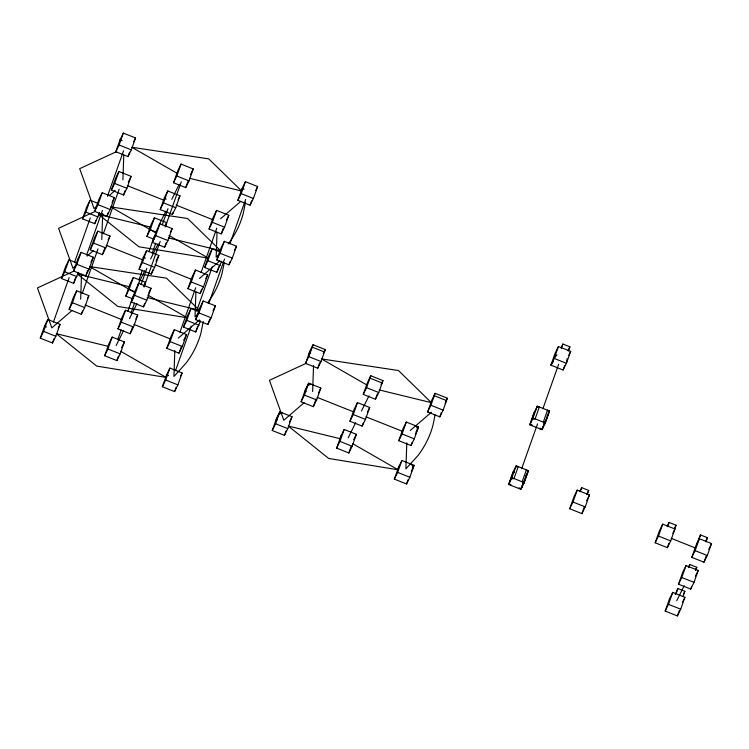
<?xml version="1.0" encoding="UTF-8"?>
<svg xmlns="http://www.w3.org/2000/svg" width="749" height="749" viewBox="0 0 749 749"><rect width="100%" height="100%" fill="white"/><g stroke="black" fill="none" stroke-linecap="round" stroke-linejoin="round"><path stroke-width="1.12" d="M80.667 299.188L81.529 274.274M101.789 239.54L102.688 213.493M122.911 179.891L123.772 154.977M174.817 350.457L173.918 376.504L185.977 363.218A267.824 151.691 19.5 0 0 200.957 333.015L203.26 321.499M195.901 291.941L195.04 316.855L198.335 313.653M217.023 232.293L216.161 257.207L219.457 254.005M312.642 391.549L313.541 365.503M406.791 442.818L405.892 468.865L417.951 455.589A267.824 151.691 19.5 0 0 432.931 425.385L435.075 414.937M567.077 358.79L566.431 363.302L563.108 370.015L550.899 365.147L555.121 353.219L558.445 346.506L570.654 351.375L566.431 363.302L554.223 358.434L550.899 365.147L553.436 361.449M224.223 262.927L222.069 273.366A267.824 151.691 19.5 0 1 207.754 302.708M245.503 202.211L243.191 213.727A267.824 151.691 19.5 0 1 228.23 243.931M324.617 350.935L324.439 351.983L312.23 347.124L308.897 353.837L310.545 353.125M370.128 377.093L369.95 378.142L382.159 383.001L382.336 381.962M434.495 394.695L434.317 395.734L446.526 400.593L445.103 403.477M40.277 338.136L44.509 326.208L47.833 319.495L60.042 324.354L55.819 336.282L52.486 342.995L40.277 338.136L43.611 331.423L47.833 319.495M78.476 272.299L73.608 283.347L61.399 278.488L65.631 266.56L68.955 259.847L77.091 263.086M99.598 212.65L94.73 223.698L82.521 218.839L86.753 206.911L90.077 200.198L98.213 203.438M61.399 278.488L64.732 271.775L68.955 259.847M82.521 218.839L85.854 212.126L90.077 200.198M53.422 322.023L69.17 277.561M74.544 262.375L90.292 217.912M73.552 271.007L77.774 259.079L81.098 252.366L93.307 257.225L89.084 269.163L85.76 275.866L73.552 271.007L76.875 264.294L81.098 252.366M94.674 211.368L98.896 199.431L102.22 192.718L114.428 197.586L110.206 209.514L106.882 216.227L94.674 211.368L97.997 204.655L102.22 192.718M115.795 151.719L120.018 139.791L123.342 133.079L135.55 137.938L131.328 149.866L128.004 156.578L115.795 151.719L119.119 145.006L123.342 133.079M52.486 342.995L54.022 338.66M73.608 283.347L75.527 277.926M94.73 223.698L95.881 220.449M86.687 254.903L102.435 210.441M107.425 196.341L123.557 150.792M69.123 309.431L73.346 297.503L76.67 290.79L88.888 295.649L84.656 307.586L81.332 314.29L69.123 309.431L72.447 302.718L76.67 290.79M90.245 249.782L94.468 237.854L97.791 231.141L110.009 236.01L105.778 247.938L102.454 254.651L90.245 249.782L93.569 243.079L97.791 231.141M111.367 190.143L115.589 178.215L118.913 171.502L131.131 176.361L126.899 188.289L123.576 195.002L111.367 190.143L114.691 183.43L118.913 171.502M85.76 275.866L87.68 270.445M106.882 216.227L108.034 212.969M128.004 156.578L129.54 152.244M82.268 293.327L98.016 248.865M103.39 233.679L119.138 189.216M81.332 314.29L82.484 311.041M102.454 254.651L104.757 248.144M123.576 195.002L125.111 190.667M104.654 355.728L108.877 343.8L112.2 337.087L124.409 341.947L120.186 353.874L116.863 360.587L104.654 355.728L107.978 349.015L112.2 337.087M132.901 298.917L125.776 296.08L129.998 284.152L133.322 277.439L145.531 282.298L143.995 286.642M154.022 239.268L146.898 236.431L151.12 224.503L154.444 217.79L166.653 222.659L165.117 226.994M125.776 296.08L129.1 289.367L133.322 277.439M146.898 236.431L150.221 229.728L154.444 217.79M117.958 328.877L122.181 316.949L125.514 310.236L137.722 315.095L133.5 327.023L130.167 333.736L117.958 328.877L121.282 322.164L125.514 310.236M139.08 269.228L143.302 257.3L146.635 250.587L158.844 255.456L154.622 267.384L151.289 274.097L139.08 269.228L142.404 262.515L146.635 250.587M160.202 209.589L164.424 197.661L167.757 190.948L179.966 195.807L175.743 207.735L172.41 214.448L160.202 209.589L163.525 202.876L167.757 190.948M117.799 339.615L121.254 329.86M127.779 311.425L133.547 295.153M138.921 279.976L142.376 270.211M148.901 251.776L154.668 235.514M131.262 302.025L135.494 290.097L138.818 283.384L151.026 288.253L146.804 300.18L143.471 306.893L131.262 302.025L134.595 295.312L138.818 283.384M152.384 242.386L156.616 230.458L159.94 223.745L172.148 228.604L167.926 240.532L164.593 247.245L152.384 242.386L155.717 235.673L159.94 223.745M173.506 182.737L177.738 170.809L181.061 164.097L193.27 168.956L189.048 180.883L185.715 187.596L173.506 182.737L176.839 176.024L181.061 164.097M131.103 312.773L134.558 303.008M141.093 284.573L146.851 268.311M152.225 253.125L155.68 243.359M162.215 224.925L167.973 208.662M116.863 360.587L118.398 356.252M144.023 287.007L160.155 241.459M165.529 226.273L181.277 181.81M130.167 333.736L132.47 327.229M151.289 274.097L152.824 269.752M172.41 214.448L173.178 212.276M143.471 306.893L144.632 303.635M164.593 247.245L166.138 242.91M185.715 187.596L188.027 181.089M166.793 348.322L171.025 336.395L174.348 329.682L186.557 334.541L182.335 346.469L179.002 353.182L166.793 348.322L170.126 341.61L174.348 329.682M187.915 288.674L192.147 276.746L195.47 270.033L207.679 274.902L203.456 286.83L200.123 293.542L187.915 288.674L191.248 281.961L195.47 270.033M209.037 229.035L213.268 217.107L216.592 210.394L228.801 215.253L224.578 227.181L221.245 233.894L209.037 229.035L212.37 222.322L216.592 210.394M179.938 332.219L195.686 287.756M201.06 272.57L216.807 228.108M162.374 386.746L166.596 374.818L169.92 368.105L182.129 372.965L177.906 384.892L174.583 391.605L162.374 386.746L165.698 380.033L169.92 368.105M200.563 320.909L195.704 331.966L183.496 327.098L187.718 315.17L191.042 308.457L199.187 311.696M221.685 261.27L216.826 272.318L204.617 267.459L208.84 255.521L212.164 248.818L220.309 252.057M183.496 327.098L186.819 320.385L191.042 308.457M204.617 267.459L207.941 260.746L212.164 248.818M179.002 353.182L181.314 346.675M200.123 293.542L201.659 289.198M221.245 233.894L223.174 228.473M175.519 370.643L191.257 326.18M196.641 310.994L212.379 266.532M195.639 319.626L199.861 307.699L203.194 300.986L215.403 305.845L211.171 317.773L207.847 324.486L195.639 319.626L198.962 312.913L203.194 300.986M216.761 259.978L220.983 248.05L224.316 241.337L236.525 246.196L232.293 258.124L228.969 264.837L216.761 259.978L220.084 253.265L224.316 241.337M237.882 200.329L242.105 188.402L245.438 181.689L257.647 186.548L253.415 198.476L250.091 205.189L237.882 200.329L241.206 193.617L245.438 181.689M174.583 391.605L176.118 387.27M195.704 331.966L197.624 326.536M216.826 272.318L218.745 266.897M208.784 303.514L224.531 259.051M229.906 243.865L245.653 199.403M207.847 324.486L209.767 319.065M228.969 264.837L230.121 261.588M250.091 205.189L251.627 200.854M272.252 430.497L276.475 418.569L279.808 411.856L292.016 416.716L287.794 428.653L284.461 435.366L272.252 430.497L275.585 423.784L279.808 411.856M305.517 363.377L309.749 351.45L313.073 344.737L325.281 349.596L321.059 361.524L317.726 368.236L305.517 363.377L308.85 356.664L313.073 344.737M284.461 435.366L285.996 431.021M301.098 401.801L305.32 389.873L308.644 383.16L320.853 388.019L316.63 399.947L313.307 406.66L301.098 401.801L304.422 395.088L308.644 383.16M317.726 368.236L319.654 362.816M313.307 406.66L315.994 399.067M336.629 448.099L340.851 436.161L344.175 429.449L356.384 434.317L352.161 446.245L348.837 452.958L336.629 448.099L339.952 441.386L344.175 429.449M349.933 421.247L354.155 409.319L357.488 402.606L369.697 407.465L365.465 419.393L362.142 426.106L349.933 421.247L353.256 414.534L357.488 402.606M363.237 394.395L367.469 382.467L370.792 375.755L383.001 380.614L378.779 392.542L375.446 399.254L363.237 394.395L366.57 387.682L370.792 375.755M348.837 452.958L351.141 446.451M362.142 426.106L363.293 422.857M375.446 399.254L377.374 393.834M398.768 440.693L402.99 428.765L406.323 422.052L418.532 426.911L414.309 438.839L410.976 445.552L398.768 440.693L402.101 433.98L406.323 422.052M394.349 479.117L398.571 467.189L401.895 460.476L414.103 465.335L409.881 477.263L406.557 483.976L394.349 479.117L397.672 472.404L401.895 460.476M410.976 445.552L412.128 442.294M427.613 411.987L431.836 400.06L435.16 393.347L447.368 398.206L443.146 410.143L439.822 416.856L427.613 411.987L430.937 405.275L435.16 393.347M406.557 483.976L408.093 479.641M439.822 416.856L441.32 412.605M508.655 484.444L512.878 472.516L516.201 465.803L528.41 470.662L524.188 482.59L520.864 489.303L508.655 484.444L511.979 477.731L524.188 482.59M529.777 424.795L534 412.868L537.323 406.155L549.532 411.014L545.309 422.942L541.986 429.654L529.777 424.795L533.101 418.082L545.309 422.942M534.552 411.753L530.329 423.681L531.809 425.61L532.071 424.861M516.201 465.803L511.427 478.845L514.011 478.545L518.242 466.608L515.649 466.917M537.323 406.155L532.548 419.206L535.132 418.897L539.364 406.969L536.771 407.278M558.445 346.506L554.223 358.434L556.956 354.764M510.949 484.509L510.687 485.249L509.208 483.32L513.43 471.393L514.423 472.685M561.432 348.21L562.911 344.034L569.895 346.815L568.416 350.991M521.8 468.331L537.539 423.868M542.922 408.692L558.66 364.229M519.094 487.749L518.823 488.498L521.416 488.189L522.212 485.951M540.216 428.1L539.945 428.849L542.538 428.54L543.858 424.814M520.864 489.303L522.783 483.882M541.986 429.654L543.137 426.406M563.108 370.015L564.643 365.671M522.474 485.202L522.736 484.453M544.12 424.065L544.383 423.316M544.916 421.827L545.178 421.088M521.95 487.103L524.937 478.686M545.281 421.228L544.139 424.458L547.791 415.246M523.308 484.36L526.669 474.894L525.302 477.637M525.218 479.238L523.635 483.714L522.156 481.785L526.378 469.857L527.362 471.14M525.48 478.489L526.013 477.001M526.275 476.252L527.858 471.786M569.699 508.749L573.921 496.821L577.245 490.108L589.463 494.967L585.231 506.895L581.907 513.608L569.699 508.749L573.022 502.036L577.245 490.108M580.232 491.803L581.711 487.636L588.695 490.417L587.216 494.583M581.907 513.608L584.211 507.101M655.16 542.782L659.382 530.854L662.715 524.141L674.924 529L670.701 540.928L667.368 547.641L655.16 542.782L658.493 536.069L662.715 524.141M667.602 526.594L669.082 522.428L676.066 525.208L674.587 529.374M667.368 547.641L668.904 543.306M665.178 611.062L669.4 599.134L672.724 592.422L684.932 597.281L680.71 609.209L677.386 615.921L665.178 611.062L668.501 604.349L672.724 592.422M678.482 584.211L682.704 572.283L686.037 565.57L698.246 570.429L694.023 582.366L690.69 589.079L678.482 584.211L681.805 577.498L686.037 565.57M675.233 594.491L677.892 588.527L684.876 591.307L683.032 596.522M676.047 593.742L677.892 588.527M691.786 557.368L696.018 545.431L699.341 538.718L711.55 543.587L707.328 555.515L703.994 562.227L691.786 557.368L695.119 550.655L699.341 538.718M696.71 544.017L700.484 534.926L707.468 537.707L705.989 541.883M688.687 567.639L689.792 564.512L696.776 567.293L695.671 570.42M698.639 540.141L700.484 534.926M677.386 615.921L679.306 610.501M690.69 589.079L691.458 586.907M703.994 562.227L706.307 555.721M340.009 438.549L341.516 434.823M397.728 469.567L399.236 465.841M133.65 141.776L135.55 137.938M112.05 202.38L114.428 197.586M128.276 182.11L131.131 176.361M58.141 328.193L60.042 324.354M90.929 262.028L93.307 257.225M108.109 239.839L110.009 236.01M87.455 298.533L88.888 295.649M158.442 226.189L165.922 211.087M171.746 199.337L179.236 184.235M165.229 225.533L166.653 222.659M178.065 199.646L179.966 195.807M190.415 174.714L193.27 168.956M137.32 285.837L144.8 270.735M150.624 258.985L158.114 243.884M144.108 285.182L145.531 282.298M155.989 261.204L158.844 255.456M170.248 232.433L172.148 228.604M116.198 345.486L123.679 330.375M129.502 318.634L136.992 303.532M121.563 347.705L124.409 341.947M135.822 318.934L137.722 315.095M148.648 293.046L151.026 288.253M226.423 220.047L228.801 215.253M205.778 278.731L207.679 274.902M255.746 190.386L257.647 186.548M183.702 340.299L186.557 334.541M234.624 250.035L236.525 246.196M180.706 375.848L182.129 372.965M213.025 310.638L215.403 305.845M289.357 422.09L292.016 416.716M323.287 353.622L325.281 349.596M318.484 392.813L320.853 388.019M348.173 437.847L355.653 422.745M361.477 410.995L368.957 395.893M353.725 439.682L356.384 434.317M367.319 412.259L369.697 407.465M381.007 384.64L383.001 380.614M416.154 431.705L418.532 426.911M415.311 434.092L417.689 429.299L416.088 425.938M412.203 469.174L414.103 465.335M445.945 401.089L447.368 398.206M411.36 471.552L413.261 467.722L411.66 464.361M560.992 347.92L562.911 344.034M567.967 350.701L569.895 346.815M568.753 355.204L570.654 351.375M547.154 415.807L549.532 411.014M526.032 475.456L528.41 470.662M579.792 491.513L581.711 487.636M586.776 494.293L588.695 490.417M586.607 500.725L589.463 494.967M667.162 526.304L669.082 522.428M674.624 528.111L676.066 525.208M672.78 533.325L674.924 529M688.35 567.424L689.792 564.512M706.026 540.619L707.468 537.707M676.721 600.82L684.202 585.718M683.434 594.219L684.876 591.307M695.334 570.204L696.776 567.293M682.564 602.074L684.932 597.281M695.39 576.187L698.246 570.429M708.694 549.335L711.55 543.587M96.705 206.321L94.065 208.597L79.694 168.656L116.619 151.598M109.026 195.704L115.187 190.396M75.583 265.97L72.943 268.245L58.572 228.295L95.498 211.237M87.024 256.111L93.185 250.803M72.063 310.451L51.821 327.884L37.45 287.944L74.376 270.885M220.581 218.783L240.822 201.35M199.459 278.431L219.7 260.989M178.337 338.08L199.459 319.879M304.038 402.812L283.796 420.255L269.425 380.314L306.35 363.256M410.312 430.441L431.433 412.25M277.214 419.852L275.632 420.957L278.965 414.244L282.251 412.83M311.088 384.134L307.802 385.548L304.478 392.251L306.116 391.549M189.497 178.281L241.655 191.014L208.746 158.872L131.777 147.253L177.288 173.412M150.671 227.116L98.512 214.383L138.958 246.796L208.391 258.133L168.946 235.467M168.375 237.92L220.534 250.653L187.625 218.511L110.655 206.902L156.167 233.061M129.549 286.764L77.39 274.031L117.836 306.444L187.269 317.782L147.825 295.106M147.253 297.568L199.412 310.301L166.503 278.16L89.534 266.55L135.045 292.709M379.228 389.939L431.387 402.672L398.477 370.53L321.508 358.921L367.019 385.07M108.427 346.403L56.269 333.67L96.715 366.092L166.147 377.43L120.636 351.272M340.402 438.774L288.243 426.041L328.689 458.454L398.122 469.792L352.61 443.633M120.018 139.791L122.05 140.597M242.105 188.402L244.146 189.216M119.119 145.006L131.328 149.866M241.206 193.617L253.415 198.476M176.839 176.024L189.048 180.883M127.349 185.677L163.975 200.264M176.184 205.123L212.819 219.71M114.691 183.43L126.899 188.289M163.525 202.876L175.743 207.735M212.37 222.322L224.578 227.181M97.997 204.655L110.206 209.514M220.084 253.265L232.293 258.124M150.221 229.728L156.326 232.153M155.717 235.673L167.926 240.532M85.854 212.126L98.063 216.985M207.941 260.746L220.15 265.605M143.302 257.3L145.343 258.115M106.227 245.326L142.853 259.912M155.062 264.772L191.697 279.358M93.569 243.079L105.778 247.938M142.404 262.515L154.622 267.384M191.248 281.961L203.456 286.83M76.875 264.294L89.084 269.163M198.962 312.913L211.171 317.773M308.85 356.664L321.059 361.524M430.937 405.275L443.146 410.143M129.1 289.367L135.204 291.801M134.595 295.312L146.804 300.18M366.57 387.682L378.779 392.542M64.732 271.775L76.941 276.634M186.819 320.385L199.028 325.253M85.105 304.974L121.731 319.561M133.94 324.42L170.575 339.007M317.08 397.344L353.706 411.922M365.915 416.781L402.55 431.368M671.151 538.325L695.568 548.043M72.447 302.718L84.656 307.586M121.282 322.164L133.5 327.023M170.126 341.61L182.335 346.469M304.422 395.088L316.63 399.947M353.256 414.534L365.465 419.393M402.101 433.98L414.309 438.839M573.022 502.036L585.231 506.895M658.493 536.069L670.701 540.928M695.119 550.655L707.328 555.515M107.978 349.015L120.186 353.874M339.952 441.386L352.161 446.245M681.805 577.498L694.023 582.366M44.509 326.208L46.541 327.013M166.596 374.818L168.628 375.623M43.611 331.423L55.819 336.282M165.698 380.033L177.906 384.892M275.585 423.784L287.794 428.653M397.672 472.404L409.881 477.263M668.501 604.349L680.71 609.209M164.424 197.661L166.166 199.206M547.5 410.209L543.278 422.136L544.757 424.065L548.98 412.137L547.5 410.209"/></g></svg>
